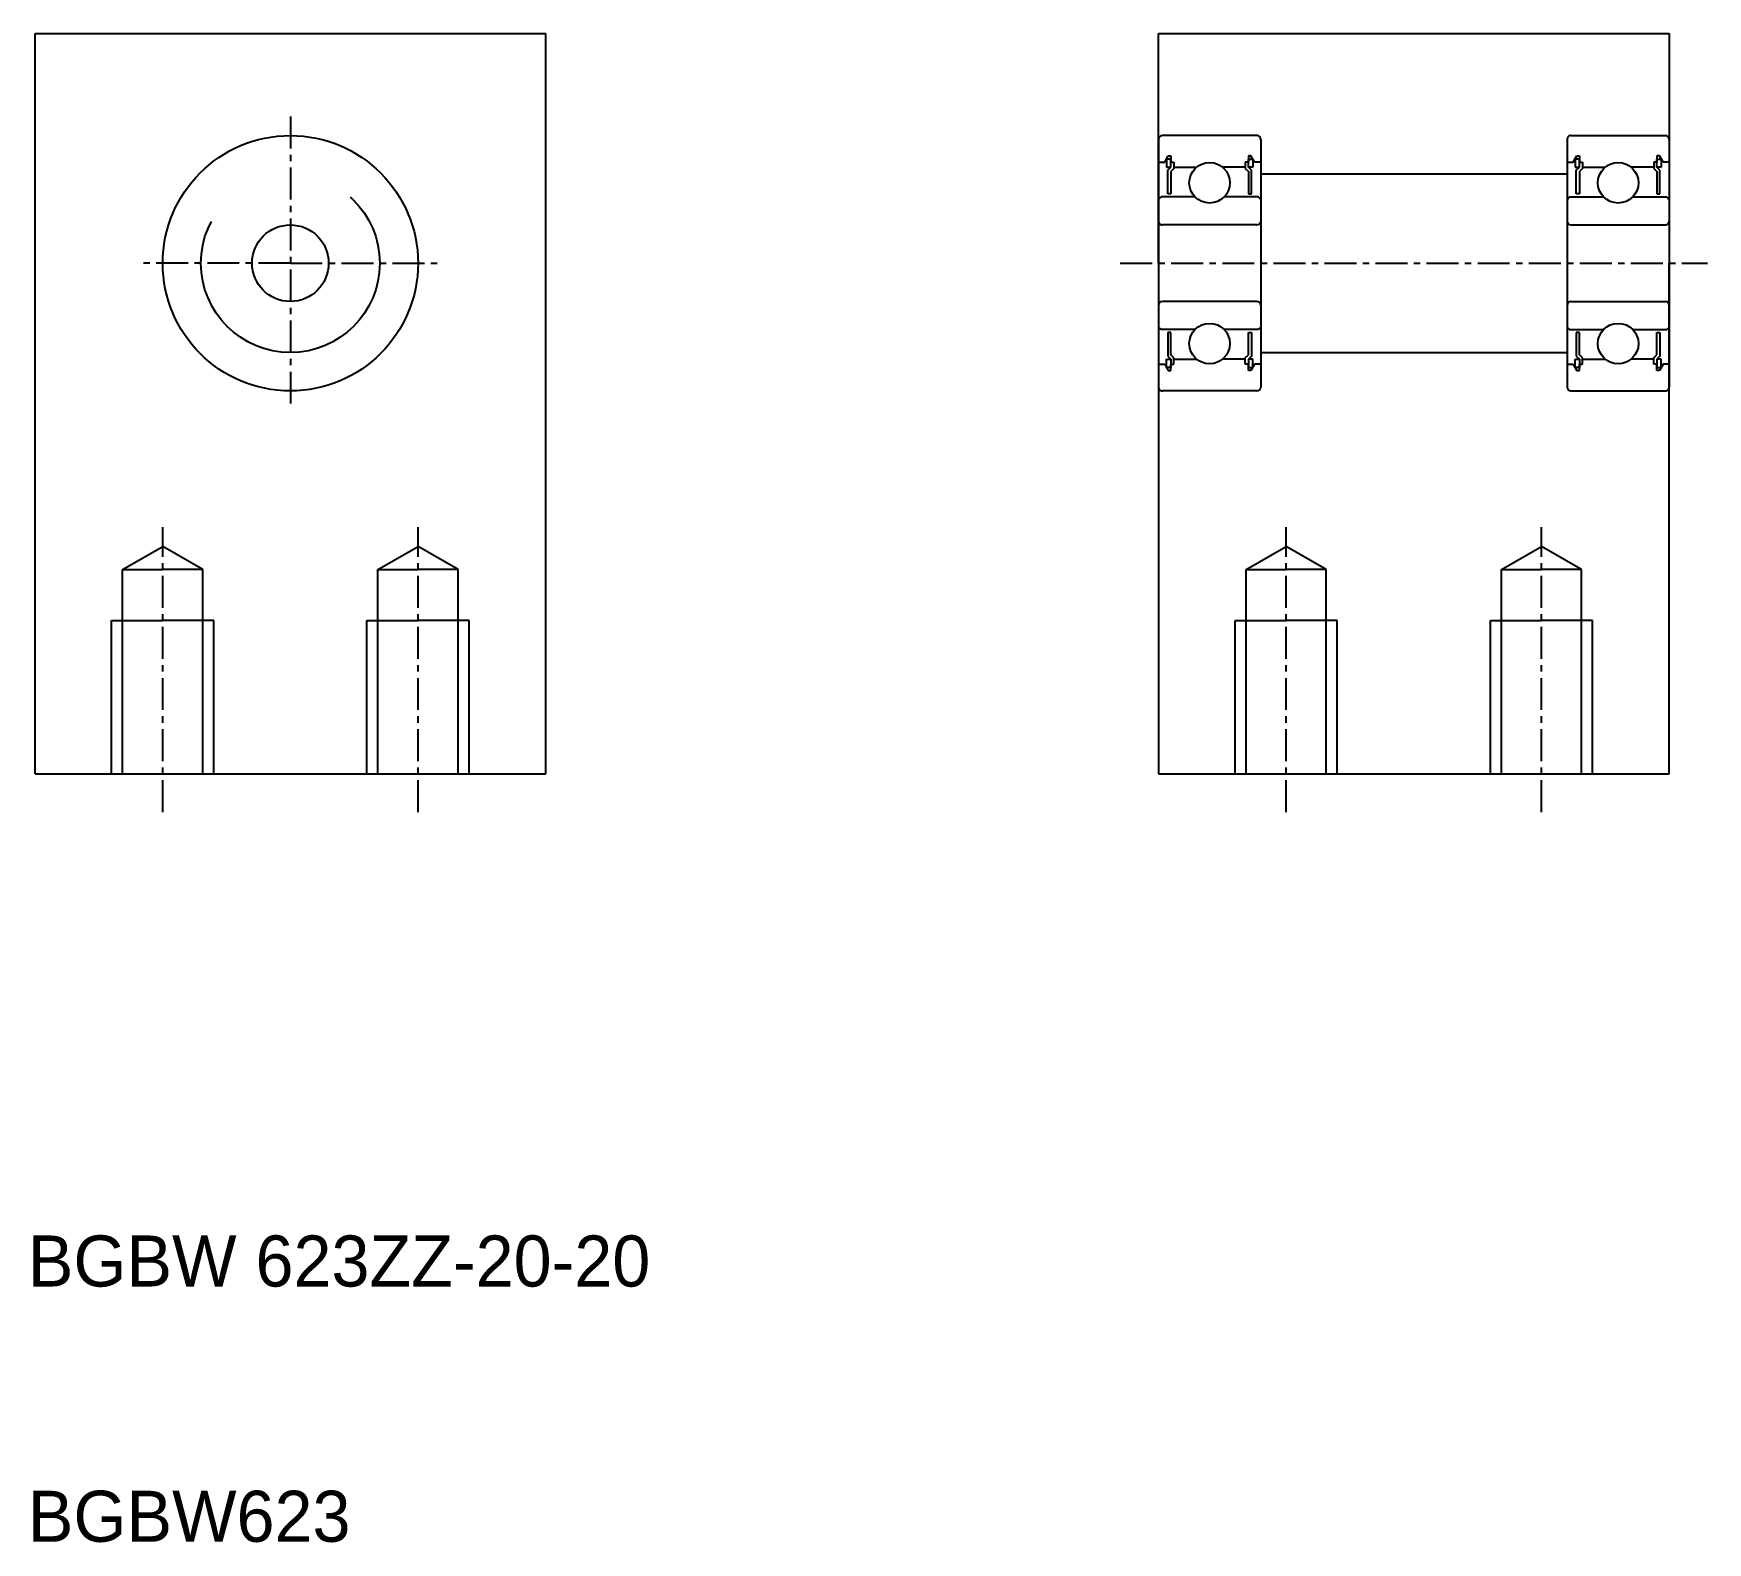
# Model space of a CAD drawing. Extents: x 67.2 to 132.8, y 53.8 to 112.9.
import ezdxf

# ---------------------------------------------------------------- set-up
doc = ezdxf.new("R2010")
doc.units = 0
doc.linetypes.add('CENTER', pattern=[2, 1.25, -0.25, 0.25, -0.25])
doc.linetypes.add('DASHED', pattern=[19.05, 12.7, -6.35])
doc.layers.get('0').update_dxf_attribs({"linetype": 'CONTINUOUS'})
doc.layers.add('CENTER', color=1, linetype='CENTER')

msp = doc.modelspace()

# ---------------------------------------------------------------- linework, layer by layer
for p, q in [((67.296, 83.902), (67.296, 112.902)), ((67.296, 112.902), (87.296, 112.902)), ((87.296, 83.902), (87.296, 112.902)), ((111.296, 103.902), (111.296, 112.902)), ((111.296, 112.902), (131.296, 112.902)), ((131.296, 112.902), (131.296, 103.902)), ((115.146, 108.902), (111.446, 108.902)), ((127.446, 108.902), (131.146, 108.902)), ((111.296, 108.752), (111.296, 99.052)), ((115.296, 108.752), (115.296, 99.052)), ((127.296, 108.752), (127.296, 99.052)), ((131.296, 108.752), (131.296, 99.052)), ((111.296, 107.892), (111.326, 107.862)), ((111.326, 107.862), (111.537, 107.862)), ((111.537, 107.862), (111.676, 108.103)), ((111.607, 107.982), (111.607, 107.662)), ((111.778, 107.982), (111.607, 107.982)), ((111.607, 107.662), (111.778, 107.662)), ((111.658, 107.541), (111.778, 107.662)), ((111.658, 106.618), (111.658, 107.541)), ((111.676, 108.103), (111.778, 108.103)), ((111.778, 108.103), (111.778, 107.862)), ((111.778, 107.662), (111.778, 107.982)), ((111.778, 107.862), (111.899, 107.862)), ((111.899, 107.612), (111.778, 107.491)), ((111.899, 107.862), (111.899, 107.612)), ((111.899, 107.692), (111.929, 107.662)), ((111.929, 107.662), (112.788, 107.662)), ((114.663, 107.662), (113.804, 107.662)), ((114.693, 107.692), (114.663, 107.662)), ((114.813, 107.862), (114.693, 107.862)), ((114.693, 107.862), (114.693, 107.612)), ((114.693, 107.612), (114.813, 107.491)), ((114.915, 108.103), (114.813, 108.103)), ((114.813, 108.103), (114.813, 107.862)), ((114.813, 107.982), (114.985, 107.982)), ((114.813, 107.662), (114.813, 107.982)), ((114.985, 107.662), (114.813, 107.662)), ((114.934, 107.541), (114.813, 107.662)), ((115.054, 107.862), (114.915, 108.103)), ((114.934, 106.618), (114.934, 107.541)), ((114.985, 107.982), (114.985, 107.662)), ((115.266, 107.862), (115.054, 107.862)), ((115.296, 107.892), (115.266, 107.862)), ((127.296, 107.892), (127.326, 107.862)), ((127.326, 107.862), (127.537, 107.862)), ((127.537, 107.862), (127.676, 108.103)), ((127.607, 107.982), (127.607, 107.662)), ((127.778, 107.982), (127.607, 107.982)), ((127.607, 107.662), (127.778, 107.662)), ((127.658, 107.541), (127.778, 107.662)), ((127.658, 106.618), (127.658, 107.541)), ((127.676, 108.103), (127.778, 108.103)), ((127.778, 108.103), (127.778, 107.862)), ((127.778, 107.662), (127.778, 107.982)), ((127.778, 107.862), (127.899, 107.862)), ((127.899, 107.612), (127.778, 107.491)), ((127.899, 107.862), (127.899, 107.612)), ((127.899, 107.692), (127.929, 107.662)), ((127.929, 107.662), (128.788, 107.662)), ((130.663, 107.662), (129.804, 107.662)), ((130.693, 107.692), (130.663, 107.662)), ((130.693, 107.862), (130.693, 107.612)), ((130.813, 107.862), (130.693, 107.862)), ((130.693, 107.612), (130.813, 107.491)), ((130.915, 108.103), (130.813, 108.103)), ((130.813, 108.103), (130.813, 107.862)), ((130.813, 107.662), (130.813, 107.982)), ((130.813, 107.982), (130.985, 107.982)), ((130.934, 107.541), (130.813, 107.662)), ((130.985, 107.662), (130.813, 107.662)), ((131.054, 107.862), (130.915, 108.103)), ((130.934, 106.618), (130.934, 107.541)), ((130.985, 107.982), (130.985, 107.662)), ((131.266, 107.862), (131.054, 107.862)), ((131.296, 107.892), (131.266, 107.862)), ((111.778, 107.491), (111.778, 106.618)), ((114.813, 107.491), (114.813, 106.618)), ((127.778, 107.491), (127.778, 106.618)), ((130.813, 107.491), (130.813, 106.618)), ((111.396, 106.502), (111.296, 106.402)), ((112.723, 106.502), (111.396, 106.502)), ((111.778, 106.618), (111.658, 106.618)), ((115.196, 106.502), (113.868, 106.502)), ((114.813, 106.618), (114.934, 106.618)), ((115.296, 106.402), (115.196, 106.502)), ((127.296, 106.402), (127.396, 106.502)), ((127.396, 106.502), (128.723, 106.502)), ((127.778, 106.618), (127.658, 106.618)), ((129.868, 106.502), (131.196, 106.502)), ((130.813, 106.618), (130.934, 106.618)), ((131.196, 106.502), (131.296, 106.402)), ((115.146, 105.402), (111.446, 105.402)), ((127.446, 105.402), (131.146, 105.402)), ((111.296, 103.902), (111.296, 83.902)), ((131.296, 83.902), (131.296, 103.902)), ((115.146, 102.402), (111.446, 102.402)), ((127.446, 102.402), (131.146, 102.402)), ((111.396, 101.302), (111.296, 101.402)), ((112.723, 101.302), (111.396, 101.302)), ((111.658, 101.186), (111.658, 100.262)), ((111.778, 101.186), (111.658, 101.186)), ((111.778, 100.312), (111.778, 101.186)), ((115.196, 101.302), (113.868, 101.302)), ((114.813, 101.186), (114.934, 101.186)), ((114.813, 100.312), (114.813, 101.186)), ((114.934, 101.186), (114.934, 100.262)), ((115.296, 101.402), (115.196, 101.302)), ((127.296, 101.402), (127.396, 101.302)), ((127.396, 101.302), (128.723, 101.302)), ((127.658, 101.186), (127.658, 100.262)), ((127.778, 101.186), (127.658, 101.186)), ((127.778, 100.312), (127.778, 101.186)), ((129.868, 101.302), (131.196, 101.302)), ((130.813, 100.312), (130.813, 101.186)), ((130.813, 101.186), (130.934, 101.186)), ((130.934, 101.186), (130.934, 100.262)), ((131.196, 101.302), (131.296, 101.402)), ((111.899, 100.192), (111.778, 100.312)), ((114.693, 100.192), (114.813, 100.312)), ((127.899, 100.192), (127.778, 100.312)), ((130.693, 100.192), (130.813, 100.312)), ((111.296, 99.912), (111.326, 99.942)), ((111.326, 99.942), (111.537, 99.942)), ((111.537, 99.942), (111.676, 99.7)), ((111.607, 100.142), (111.778, 100.142)), ((111.607, 99.821), (111.607, 100.142)), ((111.778, 99.821), (111.607, 99.821)), ((111.658, 100.262), (111.778, 100.142)), ((111.676, 99.7), (111.778, 99.7)), ((111.778, 100.142), (111.778, 99.821)), ((111.778, 99.942), (111.899, 99.942)), ((111.778, 99.7), (111.778, 99.942)), ((111.899, 99.942), (111.899, 100.192)), ((111.899, 100.112), (111.929, 100.142)), ((111.929, 100.142), (112.788, 100.142)), ((114.663, 100.142), (113.804, 100.142)), ((114.693, 100.112), (114.663, 100.142)), ((114.693, 99.942), (114.693, 100.192)), ((114.813, 99.942), (114.693, 99.942)), ((114.934, 100.262), (114.813, 100.142)), ((114.985, 100.142), (114.813, 100.142)), ((114.813, 100.142), (114.813, 99.821)), ((114.813, 99.7), (114.813, 99.942)), ((114.813, 99.821), (114.985, 99.821)), ((114.915, 99.7), (114.813, 99.7)), ((115.054, 99.942), (114.915, 99.7)), ((114.985, 99.821), (114.985, 100.142)), ((115.266, 99.942), (115.054, 99.942)), ((115.296, 99.912), (115.266, 99.942)), ((127.296, 99.912), (127.326, 99.942)), ((127.326, 99.942), (127.537, 99.942)), ((127.537, 99.942), (127.676, 99.7)), ((127.607, 100.142), (127.778, 100.142)), ((127.607, 99.821), (127.607, 100.142)), ((127.778, 99.821), (127.607, 99.821)), ((127.658, 100.262), (127.778, 100.142)), ((127.676, 99.7), (127.778, 99.7)), ((127.778, 100.142), (127.778, 99.821)), ((127.778, 99.942), (127.899, 99.942)), ((127.778, 99.7), (127.778, 99.942)), ((127.899, 99.942), (127.899, 100.192)), ((127.899, 100.112), (127.929, 100.142)), ((127.929, 100.142), (128.788, 100.142)), ((130.663, 100.142), (129.804, 100.142)), ((130.693, 100.112), (130.663, 100.142)), ((130.693, 99.942), (130.693, 100.192)), ((130.813, 99.942), (130.693, 99.942)), ((130.934, 100.262), (130.813, 100.142)), ((130.985, 100.142), (130.813, 100.142)), ((130.813, 100.142), (130.813, 99.821)), ((130.813, 99.7), (130.813, 99.942)), ((130.813, 99.821), (130.985, 99.821)), ((130.915, 99.7), (130.813, 99.7)), ((131.054, 99.942), (130.915, 99.7)), ((130.985, 99.821), (130.985, 100.142)), ((131.266, 99.942), (131.054, 99.942)), ((131.296, 99.912), (131.266, 99.942)), ((115.146, 98.902), (111.446, 98.902)), ((127.446, 98.902), (131.146, 98.902)), ((67.296, 83.902), (87.296, 83.902)), ((111.296, 83.902), (131.296, 83.902))]:
    msp.add_line(p, q)
at = {"color": 7, "linetype": 'CONTINUOUS'}
for p, q in [((115.296, 107.402), (127.296, 107.402)), ((115.296, 100.402), (127.296, 100.402))]:
    msp.add_line(p, q, dxfattribs=at)
at = {"color": 3, "linetype": 'DASHED'}
for p, q in [((70.725, 91.902), (72.296, 92.808)), ((73.866, 91.902), (72.296, 92.808)), ((80.725, 91.902), (82.296, 92.808)), ((83.866, 91.902), (82.296, 92.808)), ((114.725, 91.902), (116.296, 92.808)), ((117.866, 91.902), (116.296, 92.808)), ((124.725, 91.902), (126.296, 92.808)), ((127.866, 91.902), (126.296, 92.808)), ((70.725, 83.902), (70.725, 91.902)), ((70.725, 91.902), (72.296, 91.902)), ((73.866, 91.902), (72.296, 91.902)), ((73.866, 83.902), (73.866, 91.902)), ((80.725, 83.902), (80.725, 91.902)), ((80.725, 91.902), (82.296, 91.902)), ((83.866, 91.902), (82.296, 91.902)), ((83.866, 83.902), (83.866, 91.902)), ((114.725, 83.902), (114.725, 91.902)), ((114.725, 91.902), (116.296, 91.902)), ((117.866, 91.902), (116.296, 91.902)), ((117.866, 83.902), (117.866, 91.902)), ((124.725, 83.902), (124.725, 91.902)), ((124.725, 91.902), (126.296, 91.902)), ((127.866, 91.902), (126.296, 91.902)), ((127.866, 83.902), (127.866, 91.902)), ((70.296, 83.902), (70.296, 89.902)), ((70.296, 89.902), (72.296, 89.902)), ((74.296, 89.902), (72.296, 89.902)), ((74.296, 83.902), (74.296, 89.902)), ((80.296, 83.902), (80.296, 89.902)), ((80.296, 89.902), (82.296, 89.902)), ((84.296, 89.902), (82.296, 89.902)), ((84.296, 83.902), (84.296, 89.902)), ((114.296, 83.902), (114.296, 89.902)), ((114.296, 89.902), (116.296, 89.902)), ((118.296, 89.902), (116.296, 89.902)), ((118.296, 83.902), (118.296, 89.902)), ((124.296, 83.902), (124.296, 89.902)), ((124.296, 89.902), (126.296, 89.902)), ((128.296, 89.902), (126.296, 89.902)), ((128.296, 83.902), (128.296, 89.902))]:
    msp.add_line(p, q, dxfattribs=at)
for centre, radius in [((77.296, 103.902), 5), ((113.296, 107.052), 0.794), ((129.296, 107.052), 0.794), ((77.296, 103.902), 1.5), ((113.296, 100.752), 0.794), ((129.296, 100.752), 0.794)]:
    msp.add_circle(centre, radius)
msp.add_circle((77.296, 103.902), 3.5, dxfattribs=at)
for centre, start, end in [((111.446, 108.752), 90, 179.99998), ((115.146, 108.752), 359.99999, 90), ((127.446, 108.752), 90, 180.00001), ((131.146, 108.752), 0.00002, 90), ((111.446, 105.552), 179.99998, 270), ((115.146, 105.552), 270, 359.99999), ((127.446, 105.552), 180.00001, 270), ((131.146, 105.552), 270, 0.00002), ((111.446, 102.252), 90, 179.99999), ((115.146, 102.252), 360, 90), ((127.446, 102.252), 90, 180), ((131.146, 102.252), 0.00001, 90), ((111.446, 99.052), 179.99999, 270), ((115.146, 99.052), 270, 360), ((127.446, 99.052), 180, 270), ((131.146, 99.052), 270, 0.00001)]:
    msp.add_arc(centre, 0.15, start, end)
at = {"layer": 'CENTER', "color": 1, "linetype": 'CENTER'}
for p, q in [((77.296, 109.652), (77.296, 98.152)), ((77.296, 103.902), (71.546, 103.902)), ((77.296, 103.902), (83.046, 103.902)), ((109.796, 103.902), (132.796, 103.902)), ((72.296, 82.402), (72.296, 93.558)), ((82.296, 82.402), (82.296, 93.558)), ((116.296, 82.402), (116.296, 93.558)), ((126.296, 82.402), (126.296, 93.558))]:
    msp.add_line(p, q, dxfattribs=at)

# ---------------------------------------------------------------- texts
for s, p in [('BGBW 623ZZ-20-20', (67.017, 63.816)), ('BGBW623', (67.017, 53.816))]:
    msp.add_text(s, height=2).set_placement(p)

doc.saveas('drawing.dxf')
